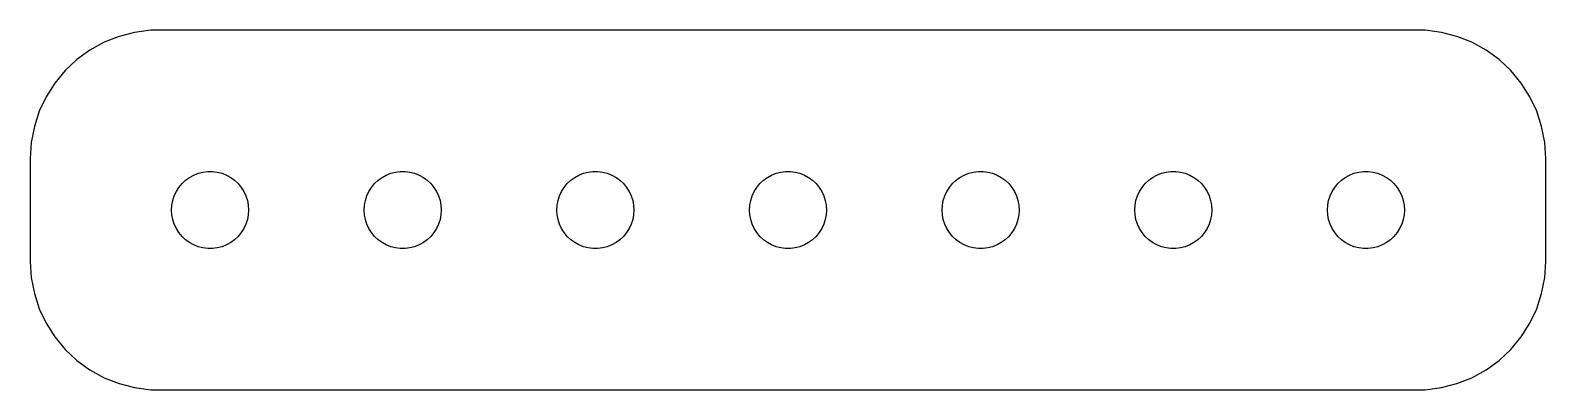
# Model space of a CAD drawing. Header units: metres. Extents: x -29.5 to 29.5, y 17 to 31.
import ezdxf

# ---------------------------------------------------------------- set-up
doc = ezdxf.new("R2010")
doc.units = ezdxf.units.M

msp = doc.modelspace()

# ---------------------------------------------------------------- linework, layer by layer
for p, q in [((-26.0451, 30.7553), (-26.6289, 30.5241)), ((-25.4369, 30.9114), (-26.0451, 30.7553)), ((-24.8139, 30.9901), (-25.4369, 30.9114)), ((24.8139, 30.9901), (-24.8139, 30.9901)), ((25.4369, 30.9114), (24.8139, 30.9901)), ((26.0451, 30.7553), (25.4369, 30.9114)), ((26.6289, 30.5241), (26.0451, 30.7553)), ((-27.1791, 30.2216), (-27.6871, 29.8526)), ((-26.6289, 30.5241), (-27.1791, 30.2216)), ((27.1791, 30.2216), (26.6289, 30.5241)), ((27.6871, 29.8526), (27.1791, 30.2216)), ((-27.6871, 29.8526), (-28.1448, 29.4227)), ((28.1448, 29.4227), (27.6871, 29.8526)), ((-28.5451, 28.9389), (-28.8815, 28.4088)), ((-28.1448, 29.4227), (-28.5451, 28.9389)), ((28.5451, 28.9389), (28.1448, 29.4227)), ((28.8815, 28.4088), (28.5451, 28.9389)), ((-28.8815, 28.4088), (-29.1489, 27.8406)), ((29.1489, 27.8406), (28.8815, 28.4088)), ((-29.1489, 27.8406), (-29.3429, 27.2434)), ((29.3429, 27.2434), (29.1489, 27.8406)), ((-29.3429, 27.2434), (-29.4606, 26.6267)), ((29.4606, 26.6267), (29.3429, 27.2434)), ((-29.4606, 26.6267), (-29.5, 26)), ((29.5, 26), (29.4606, 26.6267)), ((-29.5, 26), (-29.5, 22)), ((29.5, 22), (29.5, 26)), ((-23.1387, 25.3572), (-22.9635, 25.4266)), ((-22.9635, 25.4266), (-22.7811, 25.4734)), ((-22.7811, 25.4734), (-22.5942, 25.497)), ((-22.5942, 25.497), (-22.4058, 25.497)), ((-22.4058, 25.497), (-22.2189, 25.4734)), ((-22.2189, 25.4734), (-22.0365, 25.4266)), ((-22.0365, 25.4266), (-21.8613, 25.3572)), ((-15.6387, 25.3572), (-15.4635, 25.4266)), ((-15.4635, 25.4266), (-15.2811, 25.4734)), ((-15.2811, 25.4734), (-15.0942, 25.497)), ((-15.0942, 25.497), (-14.9058, 25.497)), ((-14.9058, 25.497), (-14.7189, 25.4734)), ((-14.7189, 25.4734), (-14.5365, 25.4266)), ((-14.5365, 25.4266), (-14.3613, 25.3572)), ((-8.13866, 25.3572), (-7.96352, 25.4266)), ((-7.96352, 25.4266), (-7.78107, 25.4734)), ((-7.78107, 25.4734), (-7.59418, 25.497)), ((-7.59418, 25.497), (-7.40581, 25.497)), ((-7.40581, 25.497), (-7.21892, 25.4734)), ((-7.21892, 25.4734), (-7.03647, 25.4266)), ((-7.03647, 25.4266), (-6.86133, 25.3572)), ((-0.638657, 25.3572), (-0.463516, 25.4266)), ((-0.463516, 25.4266), (-0.281067, 25.4734)), ((-0.281067, 25.4734), (-0.094177, 25.497)), ((-0.094177, 25.497), (0.094177, 25.497)), ((0.094177, 25.497), (0.281067, 25.4734)), ((0.281067, 25.4734), (0.463516, 25.4266)), ((0.463516, 25.4266), (0.638657, 25.3572)), ((6.86133, 25.3572), (7.03647, 25.4266)), ((7.03647, 25.4266), (7.21892, 25.4734)), ((7.21892, 25.4734), (7.40581, 25.497)), ((7.40581, 25.497), (7.59418, 25.497)), ((7.59418, 25.497), (7.78107, 25.4734)), ((7.78107, 25.4734), (7.96352, 25.4266)), ((7.96352, 25.4266), (8.13866, 25.3572)), ((14.3613, 25.3572), (14.5365, 25.4266)), ((14.5365, 25.4266), (14.7189, 25.4734)), ((14.7189, 25.4734), (14.9058, 25.497)), ((14.9058, 25.497), (15.0942, 25.497)), ((15.0942, 25.497), (15.2811, 25.4734)), ((15.2811, 25.4734), (15.4635, 25.4266)), ((15.4635, 25.4266), (15.6387, 25.3572)), ((21.8613, 25.3572), (22.0365, 25.4266)), ((22.0365, 25.4266), (22.2189, 25.4734)), ((22.2189, 25.4734), (22.4058, 25.497)), ((22.4058, 25.497), (22.5942, 25.497)), ((22.5942, 25.497), (22.7811, 25.4734)), ((22.7811, 25.4734), (22.9635, 25.4266)), ((22.9635, 25.4266), (23.1387, 25.3572)), ((-23.8145, 24.7226), (-23.7135, 24.8817)), ((-23.7135, 24.8817), (-23.5934, 25.0268)), ((-23.5934, 25.0268), (-23.4561, 25.1558)), ((-23.4561, 25.1558), (-23.3037, 25.2665)), ((-23.3037, 25.2665), (-23.1387, 25.3572)), ((-21.8613, 25.3572), (-21.6963, 25.2665)), ((-21.6963, 25.2665), (-21.5439, 25.1558)), ((-21.5439, 25.1558), (-21.4065, 25.0268)), ((-21.4065, 25.0268), (-21.2865, 24.8817)), ((-21.2865, 24.8817), (-21.1855, 24.7226)), ((-16.3145, 24.7226), (-16.2135, 24.8817)), ((-16.2135, 24.8817), (-16.0934, 25.0268)), ((-16.0934, 25.0268), (-15.9561, 25.1558)), ((-15.9561, 25.1558), (-15.8037, 25.2665)), ((-15.8037, 25.2665), (-15.6387, 25.3572)), ((-14.3613, 25.3572), (-14.1963, 25.2665)), ((-14.1963, 25.2665), (-14.0439, 25.1558)), ((-14.0439, 25.1558), (-13.9065, 25.0268)), ((-13.9065, 25.0268), (-13.7865, 24.8817)), ((-13.7865, 24.8817), (-13.6855, 24.7226)), ((-8.81445, 24.7226), (-8.71352, 24.8817)), ((-8.71352, 24.8817), (-8.59344, 25.0268)), ((-8.59344, 25.0268), (-8.45613, 25.1558)), ((-8.45613, 25.1558), (-8.30373, 25.2665)), ((-8.30373, 25.2665), (-8.13866, 25.3572)), ((-6.86133, 25.3572), (-6.69626, 25.2665)), ((-6.69626, 25.2665), (-6.54385, 25.1558)), ((-6.54385, 25.1558), (-6.40654, 25.0268)), ((-6.40654, 25.0268), (-6.28647, 24.8817)), ((-6.28647, 24.8817), (-6.18553, 24.7226)), ((-1.31445, 24.7226), (-1.21352, 24.8817)), ((-1.21352, 24.8817), (-1.09344, 25.0268)), ((-1.09344, 25.0268), (-0.956131, 25.1558)), ((-0.956131, 25.1558), (-0.803726, 25.2665)), ((-0.803726, 25.2665), (-0.638657, 25.3572)), ((0.638657, 25.3572), (0.803726, 25.2665)), ((0.803726, 25.2665), (0.956131, 25.1558)), ((0.956131, 25.1558), (1.09344, 25.0268)), ((1.09344, 25.0268), (1.21352, 24.8817)), ((1.21352, 24.8817), (1.31445, 24.7226)), ((6.18553, 24.7226), (6.28647, 24.8817)), ((6.28647, 24.8817), (6.40654, 25.0268)), ((6.40654, 25.0268), (6.54385, 25.1558)), ((6.54385, 25.1558), (6.69626, 25.2665)), ((6.69626, 25.2665), (6.86133, 25.3572)), ((8.13866, 25.3572), (8.30373, 25.2665)), ((8.30373, 25.2665), (8.45613, 25.1558)), ((8.45613, 25.1558), (8.59344, 25.0268)), ((8.59344, 25.0268), (8.71352, 24.8817)), ((8.71352, 24.8817), (8.81445, 24.7226)), ((13.6855, 24.7226), (13.7865, 24.8817)), ((13.7865, 24.8817), (13.9065, 25.0268)), ((13.9065, 25.0268), (14.0439, 25.1558)), ((14.0439, 25.1558), (14.1963, 25.2665)), ((14.1963, 25.2665), (14.3613, 25.3572)), ((15.6387, 25.3572), (15.8037, 25.2665)), ((15.8037, 25.2665), (15.9561, 25.1558)), ((15.9561, 25.1558), (16.0934, 25.0268)), ((16.0934, 25.0268), (16.2135, 24.8817)), ((16.2135, 24.8817), (16.3145, 24.7226)), ((21.1855, 24.7226), (21.2865, 24.8817)), ((21.2865, 24.8817), (21.4065, 25.0268)), ((21.4065, 25.0268), (21.5439, 25.1558)), ((21.5439, 25.1558), (21.6963, 25.2665)), ((21.6963, 25.2665), (21.8613, 25.3572)), ((23.1387, 25.3572), (23.3037, 25.2665)), ((23.3037, 25.2665), (23.4561, 25.1558)), ((23.4561, 25.1558), (23.5934, 25.0268)), ((23.5934, 25.0268), (23.7135, 24.8817)), ((23.7135, 24.8817), (23.8145, 24.7226)), ((-23.9882, 24.188), (-23.9529, 24.373)), ((-23.9529, 24.373), (-23.8947, 24.5522)), ((-23.8947, 24.5522), (-23.8145, 24.7226)), ((-21.1855, 24.7226), (-21.1053, 24.5522)), ((-21.1053, 24.5522), (-21.0471, 24.373)), ((-21.0471, 24.373), (-21.0118, 24.188)), ((-16.4882, 24.188), (-16.4529, 24.373)), ((-16.4529, 24.373), (-16.3947, 24.5522)), ((-16.3947, 24.5522), (-16.3145, 24.7226)), ((-13.6855, 24.7226), (-13.6053, 24.5522)), ((-13.6053, 24.5522), (-13.5471, 24.373)), ((-13.5471, 24.373), (-13.5118, 24.188)), ((-8.98816, 24.188), (-8.95287, 24.373)), ((-8.95287, 24.373), (-8.89465, 24.5522)), ((-8.89465, 24.5522), (-8.81445, 24.7226)), ((-6.18553, 24.7226), (-6.10533, 24.5522)), ((-6.10533, 24.5522), (-6.04712, 24.373)), ((-6.04712, 24.373), (-6.01183, 24.188)), ((-1.48816, 24.188), (-1.45287, 24.373)), ((-1.45287, 24.373), (-1.39465, 24.5522)), ((-1.39465, 24.5522), (-1.31445, 24.7226)), ((1.31445, 24.7226), (1.39465, 24.5522)), ((1.39465, 24.5522), (1.45287, 24.373)), ((1.45287, 24.373), (1.48816, 24.188)), ((6.01183, 24.188), (6.04712, 24.373)), ((6.04712, 24.373), (6.10533, 24.5522)), ((6.10533, 24.5522), (6.18553, 24.7226)), ((8.81445, 24.7226), (8.89465, 24.5522)), ((8.89465, 24.5522), (8.95287, 24.373)), ((8.95287, 24.373), (8.98816, 24.188)), ((13.5118, 24.188), (13.5471, 24.373)), ((13.5471, 24.373), (13.6053, 24.5522)), ((13.6053, 24.5522), (13.6855, 24.7226)), ((16.3145, 24.7226), (16.3947, 24.5522)), ((16.3947, 24.5522), (16.4529, 24.373)), ((16.4529, 24.373), (16.4882, 24.188)), ((21.0118, 24.188), (21.0471, 24.373)), ((21.0471, 24.373), (21.1053, 24.5522)), ((21.1053, 24.5522), (21.1855, 24.7226)), ((23.8145, 24.7226), (23.8947, 24.5522)), ((23.8947, 24.5522), (23.9529, 24.373)), ((23.9529, 24.373), (23.9882, 24.188)), ((-24, 24), (-23.9882, 24.188)), ((-23.9882, 23.812), (-24, 24)), ((-23.9529, 23.627), (-23.9882, 23.812)), ((-23.8947, 23.4478), (-23.9529, 23.627)), ((-21.0471, 23.627), (-21.1053, 23.4478)), ((-21.0118, 23.812), (-21.0471, 23.627)), ((-21.0118, 24.188), (-21, 24)), ((-21, 24), (-21.0118, 23.812)), ((-16.5, 24), (-16.4882, 24.188)), ((-16.4882, 23.812), (-16.5, 24)), ((-16.4529, 23.627), (-16.4882, 23.812)), ((-16.3947, 23.4478), (-16.4529, 23.627)), ((-13.5471, 23.627), (-13.6053, 23.4478)), ((-13.5118, 23.812), (-13.5471, 23.627)), ((-13.5118, 24.188), (-13.5, 24)), ((-13.5, 24), (-13.5118, 23.812)), ((-9, 24), (-8.98816, 24.188)), ((-8.98816, 23.812), (-9, 24)), ((-8.95287, 23.627), (-8.98816, 23.812)), ((-8.89465, 23.4478), (-8.95287, 23.627)), ((-6.04712, 23.627), (-6.10533, 23.4478)), ((-6.01183, 23.812), (-6.04712, 23.627)), ((-6.01183, 24.188), (-6, 24)), ((-6, 24), (-6.01183, 23.812)), ((-1.5, 24), (-1.48816, 24.188)), ((-1.48816, 23.812), (-1.5, 24)), ((-1.45287, 23.627), (-1.48816, 23.812)), ((-1.39465, 23.4478), (-1.45287, 23.627)), ((1.45287, 23.627), (1.39465, 23.4478)), ((1.48816, 23.812), (1.45287, 23.627)), ((1.48816, 24.188), (1.5, 24)), ((1.5, 24), (1.48816, 23.812)), ((6, 24), (6.01183, 24.188)), ((6.01183, 23.812), (6, 24)), ((6.04712, 23.627), (6.01183, 23.812)), ((6.10533, 23.4478), (6.04712, 23.627)), ((8.95287, 23.627), (8.89465, 23.4478)), ((8.98816, 23.812), (8.95287, 23.627)), ((8.98816, 24.188), (9, 24)), ((9, 24), (8.98816, 23.812)), ((13.5, 24), (13.5118, 24.188)), ((13.5118, 23.812), (13.5, 24)), ((13.5471, 23.627), (13.5118, 23.812)), ((13.6053, 23.4478), (13.5471, 23.627)), ((16.4529, 23.627), (16.3947, 23.4478)), ((16.4882, 23.812), (16.4529, 23.627)), ((16.4882, 24.188), (16.5, 24)), ((16.5, 24), (16.4882, 23.812)), ((21, 24), (21.0118, 24.188)), ((21.0118, 23.812), (21, 24)), ((21.0471, 23.627), (21.0118, 23.812)), ((21.1053, 23.4478), (21.0471, 23.627)), ((23.9529, 23.627), (23.8947, 23.4478)), ((23.9882, 23.812), (23.9529, 23.627)), ((23.9882, 24.188), (24, 24)), ((24, 24), (23.9882, 23.812)), ((-23.8145, 23.2774), (-23.8947, 23.4478)), ((-23.7135, 23.1183), (-23.8145, 23.2774)), ((-23.5934, 22.9732), (-23.7135, 23.1183)), ((-21.2865, 23.1183), (-21.4065, 22.9732)), ((-21.1855, 23.2774), (-21.2865, 23.1183)), ((-21.1053, 23.4478), (-21.1855, 23.2774)), ((-16.3145, 23.2774), (-16.3947, 23.4478)), ((-16.2135, 23.1183), (-16.3145, 23.2774)), ((-16.0934, 22.9732), (-16.2135, 23.1183)), ((-13.7865, 23.1183), (-13.9065, 22.9732)), ((-13.6855, 23.2774), (-13.7865, 23.1183)), ((-13.6053, 23.4478), (-13.6855, 23.2774)), ((-8.81445, 23.2774), (-8.89465, 23.4478)), ((-8.71352, 23.1183), (-8.81445, 23.2774)), ((-8.59344, 22.9732), (-8.71352, 23.1183)), ((-6.28647, 23.1183), (-6.40654, 22.9732)), ((-6.18553, 23.2774), (-6.28647, 23.1183)), ((-6.10533, 23.4478), (-6.18553, 23.2774)), ((-1.31445, 23.2774), (-1.39465, 23.4478)), ((-1.21352, 23.1183), (-1.31445, 23.2774)), ((-1.09344, 22.9732), (-1.21352, 23.1183)), ((1.21352, 23.1183), (1.09344, 22.9732)), ((1.31445, 23.2774), (1.21352, 23.1183)), ((1.39465, 23.4478), (1.31445, 23.2774)), ((6.18553, 23.2774), (6.10533, 23.4478)), ((6.28647, 23.1183), (6.18553, 23.2774)), ((6.40654, 22.9732), (6.28647, 23.1183)), ((8.71352, 23.1183), (8.59344, 22.9732)), ((8.81445, 23.2774), (8.71352, 23.1183)), ((8.89465, 23.4478), (8.81445, 23.2774)), ((13.6855, 23.2774), (13.6053, 23.4478)), ((13.7865, 23.1183), (13.6855, 23.2774)), ((13.9065, 22.9732), (13.7865, 23.1183)), ((16.2135, 23.1183), (16.0934, 22.9732)), ((16.3145, 23.2774), (16.2135, 23.1183)), ((16.3947, 23.4478), (16.3145, 23.2774)), ((21.1855, 23.2774), (21.1053, 23.4478)), ((21.2865, 23.1183), (21.1855, 23.2774)), ((21.4065, 22.9732), (21.2865, 23.1183)), ((23.7135, 23.1183), (23.5934, 22.9732)), ((23.8145, 23.2774), (23.7135, 23.1183)), ((23.8947, 23.4478), (23.8145, 23.2774)), ((-23.4561, 22.8442), (-23.5934, 22.9732)), ((-23.3037, 22.7335), (-23.4561, 22.8442)), ((-23.1387, 22.6428), (-23.3037, 22.7335)), ((-22.9635, 22.5734), (-23.1387, 22.6428)), ((-22.7811, 22.5266), (-22.9635, 22.5734)), ((-22.5942, 22.503), (-22.7811, 22.5266)), ((-22.4058, 22.503), (-22.5942, 22.503)), ((-22.2189, 22.5266), (-22.4058, 22.503)), ((-22.0365, 22.5734), (-22.2189, 22.5266)), ((-21.8613, 22.6428), (-22.0365, 22.5734)), ((-21.6963, 22.7335), (-21.8613, 22.6428)), ((-21.5439, 22.8442), (-21.6963, 22.7335)), ((-21.4065, 22.9732), (-21.5439, 22.8442)), ((-15.9561, 22.8442), (-16.0934, 22.9732)), ((-15.8037, 22.7335), (-15.9561, 22.8442)), ((-15.6387, 22.6428), (-15.8037, 22.7335)), ((-15.4635, 22.5734), (-15.6387, 22.6428)), ((-15.2811, 22.5266), (-15.4635, 22.5734)), ((-15.0942, 22.503), (-15.2811, 22.5266)), ((-14.9058, 22.503), (-15.0942, 22.503)), ((-14.7189, 22.5266), (-14.9058, 22.503)), ((-14.5365, 22.5734), (-14.7189, 22.5266)), ((-14.3613, 22.6428), (-14.5365, 22.5734)), ((-14.1963, 22.7335), (-14.3613, 22.6428)), ((-14.0439, 22.8442), (-14.1963, 22.7335)), ((-13.9065, 22.9732), (-14.0439, 22.8442)), ((-8.45613, 22.8442), (-8.59344, 22.9732)), ((-8.30373, 22.7335), (-8.45613, 22.8442)), ((-8.13866, 22.6428), (-8.30373, 22.7335)), ((-7.96352, 22.5734), (-8.13866, 22.6428)), ((-7.78107, 22.5266), (-7.96352, 22.5734)), ((-7.59418, 22.503), (-7.78107, 22.5266)), ((-7.40581, 22.503), (-7.59418, 22.503)), ((-7.21892, 22.5266), (-7.40581, 22.503)), ((-7.03647, 22.5734), (-7.21892, 22.5266)), ((-6.86133, 22.6428), (-7.03647, 22.5734)), ((-6.69626, 22.7335), (-6.86133, 22.6428)), ((-6.54385, 22.8442), (-6.69626, 22.7335)), ((-6.40654, 22.9732), (-6.54385, 22.8442)), ((-0.956131, 22.8442), (-1.09344, 22.9732)), ((-0.803726, 22.7335), (-0.956131, 22.8442)), ((-0.638657, 22.6428), (-0.803726, 22.7335)), ((-0.463516, 22.5734), (-0.638657, 22.6428)), ((-0.281067, 22.5266), (-0.463516, 22.5734)), ((-0.094177, 22.503), (-0.281067, 22.5266)), ((0.094177, 22.503), (-0.094177, 22.503)), ((0.281067, 22.5266), (0.094177, 22.503)), ((0.463516, 22.5734), (0.281067, 22.5266)), ((0.638657, 22.6428), (0.463516, 22.5734)), ((0.803726, 22.7335), (0.638657, 22.6428)), ((0.956131, 22.8442), (0.803726, 22.7335)), ((1.09344, 22.9732), (0.956131, 22.8442)), ((6.54385, 22.8442), (6.40654, 22.9732)), ((6.69626, 22.7335), (6.54385, 22.8442)), ((6.86133, 22.6428), (6.69626, 22.7335)), ((7.03647, 22.5734), (6.86133, 22.6428)), ((7.21892, 22.5266), (7.03647, 22.5734)), ((7.40581, 22.503), (7.21892, 22.5266)), ((7.59418, 22.503), (7.40581, 22.503)), ((7.78107, 22.5266), (7.59418, 22.503)), ((7.96352, 22.5734), (7.78107, 22.5266)), ((8.13866, 22.6428), (7.96352, 22.5734)), ((8.30373, 22.7335), (8.13866, 22.6428)), ((8.45613, 22.8442), (8.30373, 22.7335)), ((8.59344, 22.9732), (8.45613, 22.8442)), ((14.0439, 22.8442), (13.9065, 22.9732)), ((14.1963, 22.7335), (14.0439, 22.8442)), ((14.3613, 22.6428), (14.1963, 22.7335)), ((14.5365, 22.5734), (14.3613, 22.6428)), ((14.7189, 22.5266), (14.5365, 22.5734)), ((14.9058, 22.503), (14.7189, 22.5266)), ((15.0942, 22.503), (14.9058, 22.503)), ((15.2811, 22.5266), (15.0942, 22.503)), ((15.4635, 22.5734), (15.2811, 22.5266)), ((15.6387, 22.6428), (15.4635, 22.5734)), ((15.8037, 22.7335), (15.6387, 22.6428)), ((15.9561, 22.8442), (15.8037, 22.7335)), ((16.0934, 22.9732), (15.9561, 22.8442)), ((21.5439, 22.8442), (21.4065, 22.9732)), ((21.6963, 22.7335), (21.5439, 22.8442)), ((21.8613, 22.6428), (21.6963, 22.7335)), ((22.0365, 22.5734), (21.8613, 22.6428)), ((22.2189, 22.5266), (22.0365, 22.5734)), ((22.4058, 22.503), (22.2189, 22.5266)), ((22.5942, 22.503), (22.4058, 22.503)), ((22.7811, 22.5266), (22.5942, 22.503)), ((22.9635, 22.5734), (22.7811, 22.5266)), ((23.1387, 22.6428), (22.9635, 22.5734)), ((23.3037, 22.7335), (23.1387, 22.6428)), ((23.4561, 22.8442), (23.3037, 22.7335)), ((23.5934, 22.9732), (23.4561, 22.8442)), ((-29.5, 22), (-29.4606, 21.3733)), ((29.4606, 21.3733), (29.5, 22)), ((-29.4606, 21.3733), (-29.3429, 20.7566)), ((29.3429, 20.7566), (29.4606, 21.3733)), ((-29.3429, 20.7566), (-29.1489, 20.1594)), ((29.1489, 20.1594), (29.3429, 20.7566)), ((-29.1489, 20.1594), (-28.8815, 19.5912)), ((28.8815, 19.5912), (29.1489, 20.1594)), ((-28.8815, 19.5912), (-28.5451, 19.0611)), ((28.5451, 19.0611), (28.8815, 19.5912)), ((-28.5451, 19.0611), (-28.1448, 18.5773)), ((28.1448, 18.5773), (28.5451, 19.0611)), ((-28.1448, 18.5773), (-27.6871, 18.1474)), ((27.6871, 18.1474), (28.1448, 18.5773)), ((-27.6871, 18.1474), (-27.1791, 17.7784)), ((-27.1791, 17.7784), (-26.6289, 17.4759)), ((26.6289, 17.4759), (27.1791, 17.7784)), ((27.1791, 17.7784), (27.6871, 18.1474)), ((-26.6289, 17.4759), (-26.0451, 17.2447)), ((-26.0451, 17.2447), (-25.4369, 17.0886)), ((25.4369, 17.0886), (26.0451, 17.2447)), ((26.0451, 17.2447), (26.6289, 17.4759)), ((-25.4369, 17.0886), (-24.8139, 17.0099)), ((-24.8139, 17.0099), (24.8139, 17.0099)), ((24.8139, 17.0099), (25.4369, 17.0886))]:
    msp.add_line(p, q)

doc.saveas('drawing.dxf')
